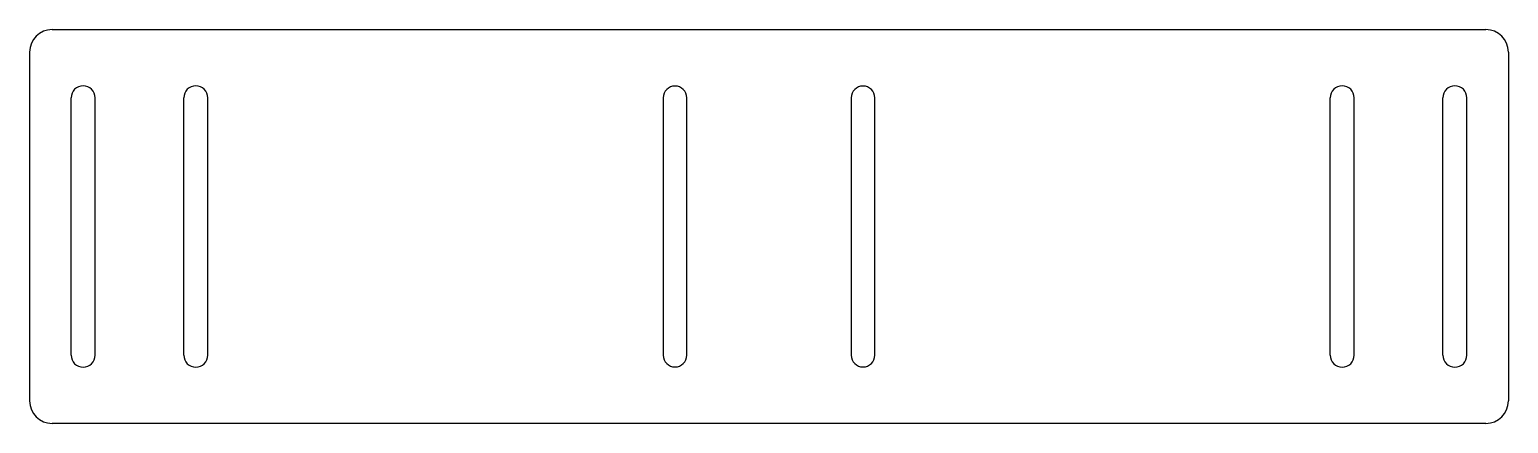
# Model space of a CAD drawing. Header units: millimetres. Extents: x -486 to 39, y 560 to 700.
import ezdxf

# ---------------------------------------------------------------- set-up
doc = ezdxf.new("R2010")
doc.units = ezdxf.units.MM

msp = doc.modelspace()

# ---------------------------------------------------------------- linework, layer by layer
at = {"color": 7, "linetype": 'Continuous', "lineweight": 25}
for p, q in [((-478.12, 700), (30.88, 700)), ((-486.12, 692), (-486.12, 568)), ((38.88, 692), (38.88, 568)), ((-471.37, 584.25), (-471.37, 675.75)), ((-462.87, 584.25), (-462.87, 675.75)), ((-431.37, 584.25), (-431.37, 675.75)), ((-422.87, 584.25), (-422.87, 675.75)), ((-261.17, 675.75), (-261.17, 584.25)), ((-252.82, 584.25), (-252.82, 675.75)), ((-194.42, 675.75), (-194.42, 584.25)), ((-186.07, 584.25), (-186.07, 675.75)), ((-24.37, 584.25), (-24.37, 675.75)), ((-15.87, 584.25), (-15.87, 675.75)), ((15.63, 584.25), (15.63, 675.75)), ((24.13, 584.25), (24.13, 675.75)), ((30.88, 560), (-478.12, 560))]:
    msp.add_line(p, q, dxfattribs=at)
for centre, radius, start, end in [((-478.12, 692), 8, 90, 180), ((30.88, 692), 8, 0, 90), ((-467.12, 675.75), 4.25, 0, 180), ((-427.12, 675.75), 4.25, 360, 180), ((-256.99, 675.75), 4.18, 0, 180), ((-190.24, 675.75), 4.18, 0, 180), ((-20.12, 675.75), 4.25, 0, 180), ((19.88, 675.75), 4.25, 0, 180), ((-467.12, 584.25), 4.25, 180, 0), ((-427.12, 584.25), 4.25, 180, 0), ((-256.99, 584.25), 4.18, 180, 0), ((-190.24, 584.25), 4.18, 180, 0), ((-20.12, 584.25), 4.25, 180, 0), ((19.88, 584.25), 4.25, 180, 0), ((-478.12, 568), 8, 180, 270), ((30.88, 568), 8, 270, 0)]:
    msp.add_arc(centre, radius, start, end, dxfattribs=at)

doc.saveas('drawing.dxf')
